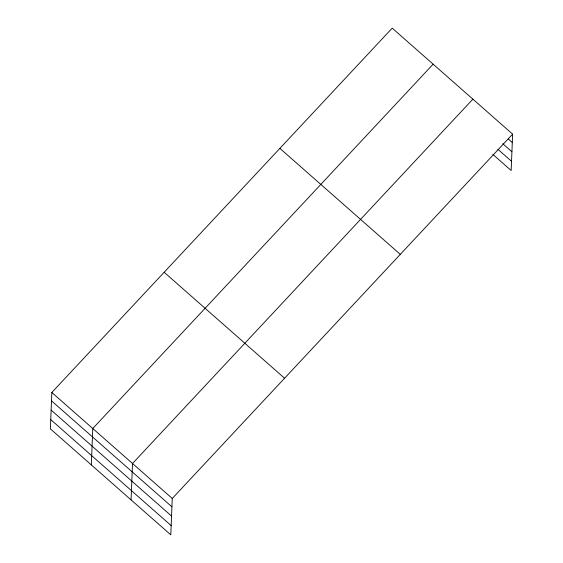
<?xml version="1.0" encoding="UTF-8"?>
<svg xmlns="http://www.w3.org/2000/svg" width="563" height="563" viewBox="0 0 563 563"><rect width="100%" height="100%" fill="white"/><g stroke="black" fill="none" stroke-linecap="round" stroke-linejoin="round"><path stroke-width="0.84" d="M51.838 392.481L50.374 428.865L170.793 534.85L172.257 498.466L512.626 134.135L392.207 28.15L51.838 392.481L172.257 498.466M91.319 464.897L92.782 428.513L433.144 64.182M131.059 499.874L132.516 463.49L472.885 99.158M512.626 134.135L511.162 170.519L492.921 154.466M508.382 139.054L512.288 142.488M502.794 143.713L511.915 151.743M497.854 149.23L511.535 161.271M279.881 148.379L400.3 254.363M164.157 272.253L284.575 378.237M51.5 400.835L171.919 506.82M51.127 410.089L171.546 516.074M50.747 419.618L171.166 525.603"/></g></svg>
